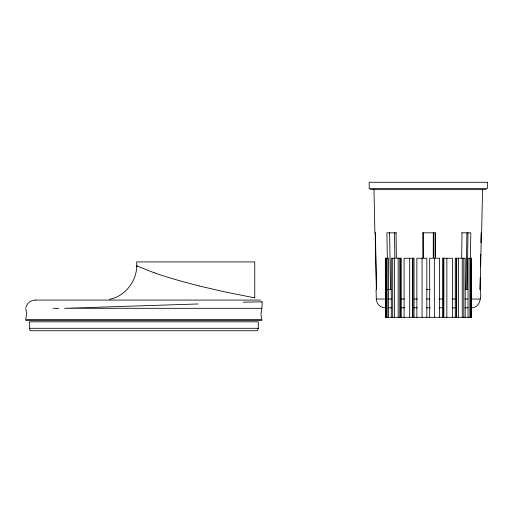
<?xml version="1.0" encoding="UTF-8"?>
<svg xmlns="http://www.w3.org/2000/svg" width="513" height="513" viewBox="0 0 513 513"><rect width="100%" height="100%" fill="white"/><g stroke="black" fill="none" stroke-linecap="round" stroke-linejoin="round"><path stroke-width="0.77" d="M199.025 285.946L225.848 292.109L254.749 297.861L254.762 261.925L136.599 261.925C138.369 278.892 126.448 296.052 109.519 299.316M433.248 257.648L433.299 232.831M433.594 257.648L433.652 232.831M435.018 257.648L435.088 232.831M435.492 257.648L435.563 232.831L422.821 232.831M461.681 257.648L462.008 232.831M465.996 289.556L466.913 232.831M467.08 289.556L468.029 232.831M470.395 257.648L470.812 232.831L461.738 232.831M480.213 277.501L479.963 289.556L480.431 289.556C481.252 296.45 480.861 307.678 471.389 307.813M480.431 266.863L480.694 254.102M480.931 242.758L481.136 232.831L481.624 232.831L482.541 189.643M480.187 289.556L481.367 232.831M261.976 301.548C263.009 307.608 259.366 313.616 261.989 319.516L25.65 319.516L26.702 313.911L25.721 308.48M25.862 307.627C26.772 303.311 30.851 300.034 35.262 300.073M258.283 328.307L257.398 330.738L30.241 330.738L29.356 328.307L29.356 321.818L258.283 321.818L258.283 328.307L29.356 328.307M198.133 303.965L64.58 308.307L261.989 308.307M370.303 189.643L486.228 189.643M396.408 232.831L386.911 232.831L387.315 257.648M385.34 258.231L388.45 258.231L388.45 317.316M387.834 289.556L391.797 289.556M426.444 289.556L430.317 289.556M465.047 289.556L467.92 289.556M373.99 189.643L374.894 232.831L375.394 232.831L376.574 289.556L376.1 289.556L376.279 299.021L384.756 299.021M387.905 299.021L391.509 299.021M400.582 299.021L404.391 299.021M413.959 299.021L417.422 299.021M426.707 299.021L429.823 299.021M439.109 299.021L442.572 299.021M452.145 299.021L455.191 299.021M465.028 299.021L467.907 299.021M471.78 299.021L480.251 299.021M35.192 300.073L260.476 300.073M388.046 307.813L391.887 307.813M400.897 307.813L404.693 307.813M413.741 307.813L417.249 307.813M426.547 307.813L430.311 307.813M439.231 307.813L442.456 307.813M452.081 307.813L455.326 307.813M464.861 307.813L468.183 307.813M385.263 317.316L471.396 317.316M25.65 320.401L261.989 320.401M385.263 307.813C380.531 307.883 376.311 303.754 376.279 299.021M254.32 297.745L254.737 297.848M154.092 272.749L136.599 265.843L137.157 266.1M375.163 232.831L376.35 289.556M389.617 232.831L390.534 289.556M396.042 232.831L396.357 257.648M394.523 232.831L394.856 257.648M423.231 232.831L423.289 257.648M422.885 232.831L422.936 257.648M471.3 317.316L471.3 258.231L468.036 258.231L468.036 317.316M471.267 258.231L471.267 317.316M470.851 258.231L470.851 317.316M470.594 258.231L470.594 317.316M469.921 258.231L469.921 317.316M465.201 317.316L465.201 258.231L455.243 258.231L455.243 317.316M463.784 258.231L463.784 317.316M462.239 258.231L462.239 317.316M458.436 258.231L458.436 317.316M456.66 258.231L456.66 317.316M456.243 258.231L456.243 317.316M452.408 317.316L452.408 258.231L442.45 258.231L442.45 317.316M446.855 258.231L446.855 317.316M443.867 258.231L443.867 317.316M443.598 258.231L443.598 317.316M439.615 317.316L439.615 258.231L429.657 258.231L429.657 317.316M434.357 258.231L434.357 317.316M426.822 317.316L426.822 258.231L416.87 258.231L416.87 317.316M422.064 258.231L422.064 317.316M414.029 317.316L414.029 258.231L404.077 258.231L404.077 317.316M412.959 258.231L412.959 317.316M412.612 258.231L412.612 317.316M409.707 258.231L409.707 317.316M401.237 317.316L401.237 258.231L391.284 258.231L391.284 317.316M400.345 258.231L400.345 317.316M399.819 258.231L399.819 317.316M398.159 258.231L398.159 317.316M394.561 258.231L394.561 317.316M392.701 258.231L392.701 317.316M387.026 258.231L387.026 317.316M386.712 258.231L386.712 317.316M386.045 258.231L386.045 317.316M385.821 258.231L385.821 317.316M385.366 258.231L385.398 317.316M58.822 308.454A118.137 1.661 0.7 0 1 53.128 308.294M243.2 302.202A118.214 0.628 -1.8 0 1 262.002 301.971M199.006 285.856A63.163 6.201 14.2 0 1 154.131 272.756M487.35 182.262L369.18 182.262L369.18 188.521L487.35 188.521L487.35 182.262"/></g></svg>
